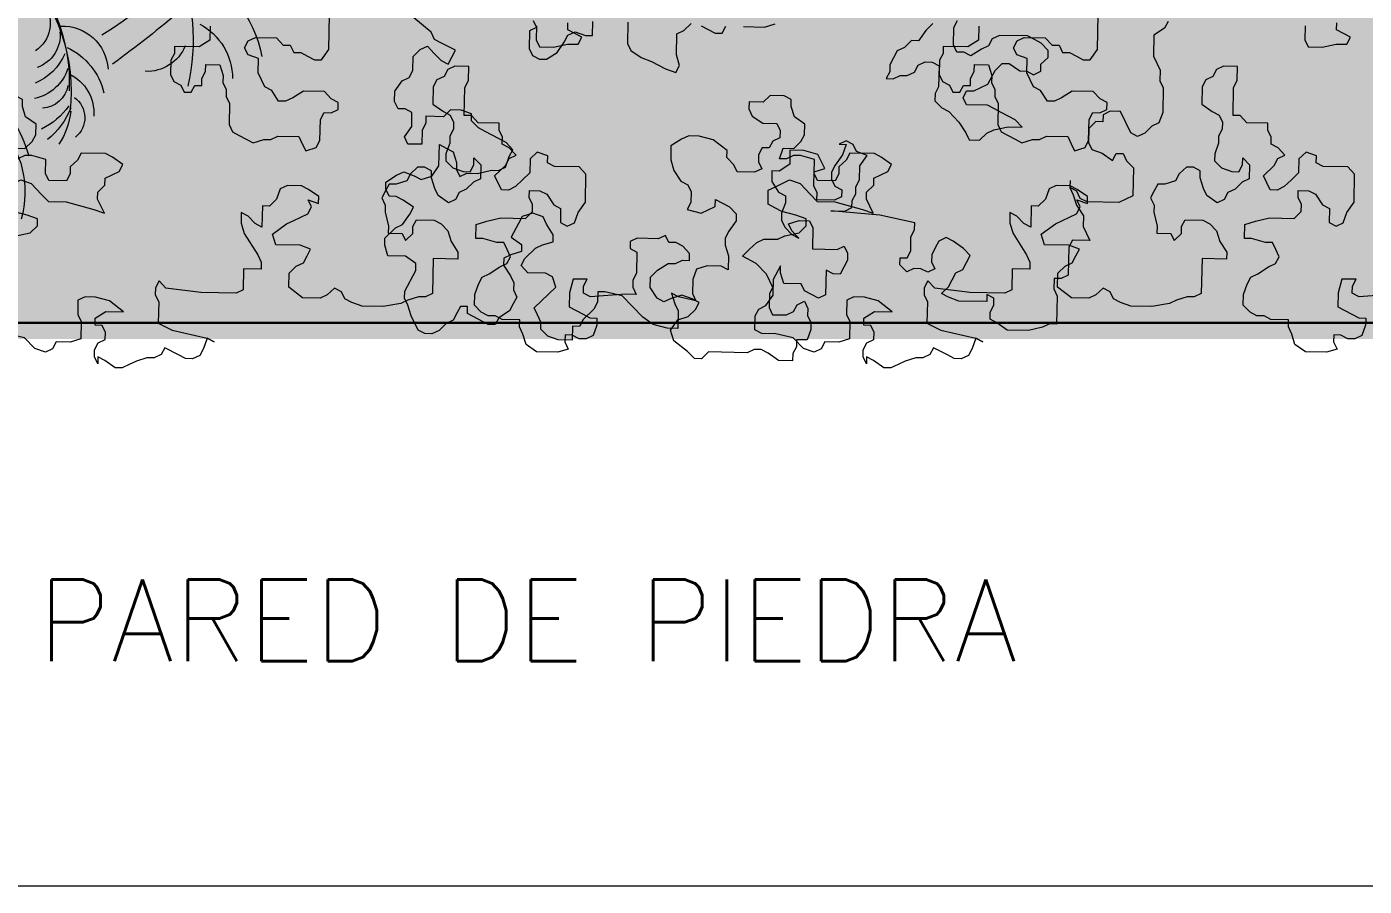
# Model space of a CAD drawing. Header units: metres. Extents: x -44 to 358, y -286 to 66.
# Drawn here: x 201.092 to 203.549, y 24.966 to 26.545 of the extents above; entities that cross this region are included whole.
import ezdxf

# ---------------------------------------------------------------- set-up
doc = ezdxf.new("R2010")
doc.units = ezdxf.units.M
doc.header["$LTSCALE"] = 0.3
for name, color, linetype, lineweight in [('A-DETL-THIN', 7, 'Continuous', 0), ('A-WALL', 7, 'Continuous', 30), ('arbustos', 95, 'Continuous', 0)]:
    doc.layers.add(name, color=color, linetype=linetype, lineweight=lineweight)
doc.layers.add('matas', color=74, linetype='Continuous', lineweight=0, transparency=0.6)
doc.layers.add('palmas', color=7, linetype='Continuous', lineweight=0, true_color=0x98b285)
doc.layers.add('TEXTOS', color=4, linetype='Continuous')

# ---------------------------------------------------------------- blocks, each defined once
blk = doc.blocks.new('cay11')
at = {"layer": 'palmas'}
for points in [[(-2819.7, -72.6), (-2819.7, -43.6), (-2834.3, -14.5), (-2848.8, 29), (-2877.9, 72.6), (-2877.9, 116.2), (-2907, 174.2), (-2834.3, 174.2), (-2819.7, 203.3), (-2819.7, 319.4), (-2790.7, 334), (-2761.6, 334), (-2761.6, 377.5), (-2776.1, 406.6), (-2776.1, 522.7), (-2747.1, 522.7), (-2718, 537.2), (-2659.9, 551.8), (-2572.7, 551.8), (-2529, 522.7), (-2500, 508.2), (-2500, 479.2), (-2514.5, 450.1), (-2514.5, 421.1), (-2485.4, 406.6), (-2485.4, 435.6), (-2369.2, 435.6), (-2325.6, 421.1), (-2296.5, 406.6), (-2325.6, 377.5), (-2354.6, 319.4), (-2383.7, 304.9), (-2412.8, 246.8), (-2383.7, 217.8), (-2340.1, 188.8), (-2311, 174.2), (-2282, 188.8), (-2267.4, 217.8), (-2252.9, 246.8), (-2252.9, 275.9), (-2267.4, 304.9), (-2238.4, 319.4), (-2209.3, 304.9), (-2180.2, 304.9), (-2151.1, 319.4), (-2122.1, 290.4), (-2122.1, 261.4), (-2151.1, 261.4), (-2165.7, 232.3), (-2165.7, 174.2), (-2180.2, 145.2), (-2180.2, 116.2), (-2034.9, 87.1), (-1831.4, 72.6), (-1889.5, 72.6), (-1918.6, 58.1), (-1918.6, 29), (-1933.1, 0), (-1933.1, -29), (-1947.7, -58.1), (-1947.7, -116.2), (-1976.7, -159.7), (-1933.1, -174.2), (-1918.6, -203.3), (-1889.5, -217.8), (-1860.5, -203.3), (-1889.5, -203.3), (-1875, -159.7), (-1845.9, -116.2), (-1831.4, -87.1), (-1831.4, -58.1), (-1845.9, -29), (-1875, -14.5), (-1875, 14.5), (-1845.9, 29), (-1773.2, 29), (-1773.2, 0), (-1758.7, -29), (-1758.7, -87.1), (-1802.3, -101.6), (-1773.2, -159.7), (-1715.1, -174.2), (-1657, -174.2), (-1657, -116.2), (-1613.4, -87.1), (-1584.3, -87.1), (-1584.3, -43.6), (-1613.4, 0), (-1642.4, 14.5), (-1642.4, 43.6), (-1627.9, 87.1), (-1627.9, 116.2), (-1642.4, 145.2), (-1671.5, 174.2), (-1700.6, 188.8), (-1671.5, 159.7), (-1657, 130.7), (-1700.6, 116.2), (-1744.2, 116.2), (-1758.7, 145.2), (-1758.7, 232.3), (-1860.5, 232.3), (-1889.5, 217.8), (-1904.1, 246.8), (-1904.1, 275.9), (-1875, 334), (-1845.9, 334), (-1816.8, 319.4), (-1816.8, 421.1), (-1787.8, 435.6), (-1758.7, 421.1), (-1729.6, 406.6), (-1715.1, 377.5), (-1642.4, 377.5), (-1627.9, 334), (-1627.9, 304.9), (-1598.8, 363), (-1598.8, 392), (-1584.3, 421.1), (-1584.3, 479.2), (-1598.8, 508.2), (-1657, 508.2), (-1686, 493.7), (-1700.6, 464.6), (-1729.6, 450.1), (-1744.2, 479.2), (-1744.2, 508.2), (-1758.7, 537.2), (-1758.7, 566.3), (-1744.2, 609.8), (-1700.6, 609.8), (-1700.6, 638.9), (-1686, 667.9), (-1686, 697), (-1627.9, 697), (-1584.3, 667.9), (-1555.2, 653.4), (-1526.2, 653.4), (-1497.1, 667.9), (-1337.2, 667.9), (-1308.1, 697), (-1279.1, 697), (-1250, 667.9), (-1191.9, 624.4), (-1177.3, 580.8), (-1206.4, 537.2), (-1250, 522.7), (-1279.1, 493.7), (-1293.6, 464.6), (-1264.5, 450.1), (-1220.9, 435.6), (-1177.3, 450.1), (-1148.2, 464.6), (-1119.2, 450.1), (-1090.1, 406.6), (-1090.1, 363), (-1119.2, 334), (-1162.8, 304.9), (-1191.9, 304.9), (-1220.9, 290.4), (-1250, 290.4), (-1250, 261.4), (-1220.9, 232.3), (-1191.9, 217.8), (-1162.8, 217.8), (-1148.2, 188.8), (-1119.2, 203.3), (-1032, 203.3), (-1002.9, 217.8), (-1002.9, 246.8), (-1032, 261.4), (-1032, 348.5), (-1017.4, 377.5), (-1017.4, 406.6), (-1032, 435.6), (-988.4, 435.6), (-843, 450.1), (-813.9, 435.6), (-813.9, 406.6), (-828.5, 377.5), (-770.3, 377.5), (-755.8, 435.6), (-755.8, 493.7), (-813.9, 522.7), (-843, 537.2), (-872.1, 537.2), (-872.1, 566.3), (-857.6, 609.8), (-828.5, 624.4), (-799.4, 624.4), (-770.3, 609.8), (-741.3, 609.8), (-741.3, 638.9), (-755.8, 667.9), (-712.2, 682.4), (-625, 682.4), (-581.4, 653.4), (-566.9, 609.8), (-552.3, 580.8), (-552.3, 551.8), (-479.6, 551.8), (-450.6, 537.2), (-421.5, 537.2), (-392.4, 522.7), (-363.4, 493.7), (-363.4, 450.1), (-377.9, 406.6), (-392.4, 377.5), (-421.5, 363), (-465.1, 334), (-494.2, 319.4), (-508.7, 290.4), (-494.2, 261.4), (-479.6, 232.3), (-450.6, 232.3), (-392.4, 217.8), (-363.4, 217.8), (-363.4, 159.7), (-407, 145.2), (-465.1, 130.7), (-566.9, 130.7), (-595.9, 101.6), (-595.9, 72.6), (-581.4, 43.6), (-581.4, 14.5), (-625, 14.5), (-654.1, 29), (-683.1, 72.6), (-712.2, 87.1), (-712.2, 145.2), (-741.3, 159.7), (-770.3, 145.2), (-784.9, 101.6), (-813.9, 58.1), (-813.9, -58.1), (-784.9, -87.1), (-683.1, -87.1), (-654.1, -101.6), (-654.1, -130.7), (-610.5, -145.2), (-581.4, -116.2), (-581.4, -58.1), (-552.3, -29), (-523.3, 0), (-494.2, 14.5), (-465.1, 14.5), (-450.6, -14.5), (-436, -43.6), (-479.6, -87.1), (-494.2, -116.2), (-523.3, -130.7), (-494.2, -159.7), (-465.1, -174.2), (-465.1, -203.3), (-450.6, -232.3), (-450.6, -261.4), (-363.4, -261.4), (-334.3, -290.4), (-305.2, -290.4), (-305.2, -406.6), (-319.8, -435.6), (-319.8, -493.7), (-261.6, -493.7), (-232.6, -479.2), (-218, -450.1), (-189, -435.6), (-174.4, -406.6), (-174.4, -334), (-218, -304.9), (-247.1, -290.4), (-261.6, -261.4), (-261.6, -232.3), (-247.1, -203.3), (-247.1, -174.2), (-232.6, -130.7), (-232.6, -101.6), (-261.6, -72.6), (-305.2, -58.1), (-334.3, -58.1), (-348.8, -87.1), (-348.8, -116.2), (-377.9, -87.1), (-377.9, -29), (-348.8, -14.5), (-319.8, 14.5), (-290.7, 29), (-276.2, 58.1), (-247.1, 72.6), (-203.5, 43.6), (-189, 14.5), (-174.4, -29), (-174.4, -58.1), (-145.3, -72.6), (-116.3, -72.6), (-87.2, -43.6), (-72.7, -14.5), (-29.1, 0), (0, 0), (14.5, 29), (29.1, 58.1), (14.5, 87.1), (14.5, 116.2), (0, 174.2), (0, 203.3), (-58.1, 203.3), (-72.7, 232.3), (-101.7, 203.3), (-101.7, 174.2), (-116.3, 145.2), (-189, 145.2), (-218, 159.7), (-247.1, 188.8), (-261.6, 232.3), (-290.7, 275.9), (-290.7, 304.9), (-189, 304.9), (-189, 450.1), (-159.9, 464.6), (-130.8, 464.6), (-87.2, 479.2), (-58.1, 493.7), (14.5, 508.2), (101.7, 508.2), (145.3, 493.7), (174.4, 479.2), (189, 450.1), (218, 435.6), (247.1, 464.6), (276.2, 479.2), (348.8, 479.2), (407, 435.6), (407, 377.5), (377.9, 348.5), (348.8, 334), (334.3, 304.9), (319.8, 275.9), (363.4, 261.4), (465.1, 261.4), (479.6, 217.8), (421.5, 174.2), (392.4, 159.7), (334.3, 130.7), (319.8, 101.6), (334.3, 72.6), (290.7, 87.1), (290.7, 58.1), (334.3, 29), (363.4, 14.5), (421.5, 14.5), (450.6, 29), (465.1, 72.6), (494.2, 101.6), (523.3, 101.6), (523.3, 188.8), (552.3, 174.2), (581.4, 145.2), (610.5, 130.7), (610.5, 174.2), (595.9, 217.8), (537.8, 304.9), (523.3, 334), (523.3, 363), (595.9, 363), (595.9, 450.1), (625, 464.6), (770.3, 464.6), (915.7, 450.1), (944.8, 421.1), (959.3, 450.1), (959.3, 479.2), (944.8, 508.2), (944.8, 595.3), (886.6, 624.4), (741.3, 653.4), (712.2, 667.9), (741.3, 653.4), (755.8, 697), (770.3, 726), (799.4, 740.5), (828.5, 740.5), (857.6, 726), (915.7, 697), (930.2, 726), (959.3, 740.5), (988.4, 740.5), (1032, 755), (1061, 769.6), (1090.1, 784.1), (1119.2, 784.1), (1162.8, 755), (1191.9, 740.5), (1191.9, 769.6), (1206.4, 740.5), (1206.4, 711.5), (1191.9, 682.4), (1162.8, 667.9), (1162.8, 638.9), (1177.3, 609.8), (1206.4, 609.8), (1206.4, 580.8), (1162.8, 551.8), (1090.1, 551.8), (1148.2, 508.2), (1206.4, 493.7), (1250, 493.7), (1279.1, 508.2), (1279.1, 566.3), (1264.5, 595.3), (1264.5, 667.9), (1308.1, 682.4), (1366.3, 682.4), (1380.8, 711.5), (1409.9, 726), (1453.5, 711.5), (1497.1, 667.9), (1569.8, 653.4), (1627.9, 653.4), (1657, 638.9), (1657, 580.8), (1642.4, 551.8), (1613.4, 537.2), (1584.3, 493.7), (1584.3, 464.6), (1613.4, 406.6), (1657, 363), (1715.1, 334), (1686, 304.9), (1657, 275.9), (1627.9, 261.4), (1569.8, 261.4), (1540.7, 246.8), (1482.5, 232.3), (1453.5, 203.3), (1453.5, 174.2), (1497.1, 159.7), (1555.2, 145.2), (1584.3, 130.7), (1613.4, 116.2), (1613.4, 58.1), (1584.3, 43.6), (1526.2, 14.5), (1482.5, 29), (1438.9, 72.6), (1409.9, 101.6), (1337.2, 101.6), (1220.9, 130.7), (1177.3, 145.2), (1206.4, 87.1), (1206.4, 58.1), (1177.3, 29), (1177.3, 0), (1148.2, -14.5), (1119.2, -29), (1104.6, -58.1), (1148.2, -87.1), (1177.3, -101.6), (1279.1, -101.6), (1293.6, -72.6), (1322.7, -43.6), (1322.7, -14.5), (1337.2, 14.5), (1409.9, 14.5), (1424.4, -14.5), (1424.4, -72.6), (1482.5, -87.1), (1511.6, -87.1), (1540.7, -72.6), (1569.8, -72.6), (1555.2, -116.2), (1511.6, -116.2), (1482.5, -145.2), (1468, -174.2), (1468, -217.8), (1511.6, -246.8), (1526.2, -290.4), (1526.2, -319.4), (1555.2, -334), (1613.4, -334), (1642.4, -304.9), (1700.6, -304.9), (1700.6, -275.9), (1686, -246.8), (1642.4, -217.8), (1584.3, -217.8), (1569.8, -188.8), (1569.8, -159.7), (1598.8, -145.2), (1613.4, -116.2), (1642.4, -116.2), (1657, -87.1), (1657, -58.1), (1642.4, -29), (1671.5, -14.5), (1744.2, -14.5), (1758.7, -43.6), (1787.8, -72.6), (1787.8, -101.6), (1845.9, -145.2), (1904.1, -159.7), (1947.7, -159.7), (1976.7, -145.2), (2020.3, -116.2), (2020.3, -58.1), (2005.8, -14.5), (1976.7, 29), (1947.7, 43.6), (1933.1, 72.6), (1933.1, 116.2), (1947.7, 145.2), (1889.5, 159.7), (1831.4, 130.7), (1831.4, 101.6), (1802.3, 116.2), (1773.2, 130.7), (1744.2, 159.7), (1744.2, 188.8), (1773.2, 232.3), (1787.8, 261.4), (1787.8, 290.4), (1773.2, 334), (1773.2, 392), (1802.3, 377.5), (1860.4, 377.5), (1904.1, 392), (1918.6, 435.6), (1918.6, 493.7), (1904.1, 522.7), (1976.7, 508.2), (2005.8, 493.7), (1991.3, 537.2), (1976.7, 566.3), (1976.7, 638.9), (2020.3, 638.9), (2078.5, 624.4), (2122.1, 595.3), (2165.7, 551.8), (2209.3, 508.2), (2282, 493.7), (2311, 493.7), (2311, 537.2), (2325.6, 566.3), (2369.2, 609.8), (2383.7, 638.9), (2412.8, 638.9), (2412.8, 697), (2470.9, 697), (2514.5, 682.4), (2543.6, 653.4), (2543.6, 624.4), (2558.1, 595.3), (2572.7, 566.3), (2514.5, 508.2), (2485.4, 479.2), (2500, 435.6), (2529, 421.1), (2601.7, 421.1), (2630.8, 392), (2616.3, 363), (2572.7, 319.4), (2543.6, 304.9), (2500, 290.4), (2500, 261.4), (2529, 217.8), (2543.6, 188.8), (2587.2, 174.2), (2630.8, 188.8), (2645.3, 217.8), (2674.4, 275.9), (2630.8, 304.9), (2630.8, 334), (2674.4, 348.5), (2703.5, 363), (2703.5, 392), (2674.4, 435.6), (2659.9, 464.6), (2659.9, 493.7), (2645.3, 522.7), (2659.9, 551.8), (2674.4, 580.8), (2718, 609.8), (2732.5, 638.9), (2761.6, 638.9), (2848.8, 595.3), (2848.8, 566.3), (2877.9, 566.3), (2892.4, 595.3), (2907, 624.4), (2936, 638.9), (2965.1, 667.9), (2994.2, 682.4), (3023.2, 682.4), (3052.3, 667.9), (3081.4, 609.8), (3095.9, 566.3), (3110.4, 537.2), (3110.4, 508.2), (3066.8, 421.1), (3066.8, 392), (3110.4, 363), (3183.1, 363), (3197.6, 319.4), (3197.6, 290.4), (3154, 246.8), (3125, 232.3), (3095.9, 188.8), (3081.4, 159.7), (3125, 130.7), (3154, 116.2), (3183.1, 116.2), (3197.6, 87.1), (3197.6, 58.1), (3154, 29), (3125, 14.5), (3081.4, 29), (3052.3, 43.6), (3008.7, 29), (2979.6, -14.5), (2979.6, -101.6), (2950.6, -87.1), (2921.5, -72.6), (2907, -29), (2907, 0), (2892.4, 29), (2863.3, 14.5), (2819.7, 14.5), (2761.6, 0), (2732.5, 0), (2703.5, -14.5), (2688.9, -58.1), (2674.4, -87.1), (2703.5, -116.2), (2732.5, -130.7), (2790.7, -159.7), (2819.7, -174.2), (2848.8, -203.3), (2848.8, -232.3), (2892.4, -246.8), (2936, -246.8), (2965.1, -217.8), (3037.8, -217.8), (3037.8, -188.8), (3052.3, -159.7), (3052.3, -101.6), (3110.4, -101.6), (3125, -130.7), (3095.9, -174.2), (3095.9, -232.3), (3125, -246.8), (3154, -246.8), (3168.6, -275.9), (3168.6, -319.4), (3139.5, -363), (3110.4, -377.5), (3095.9, -406.6), (3095.9, -464.6), (3066.8, -493.7), (3037.8, -508.2), (3008.7, -479.2), (2979.6, -450.1), (2950.6, -435.6), (2936, -464.6), (2921.5, -493.7), (2979.6, -522.7), (3008.7, -537.2), (3023.2, -566.3), (3095.9, -624.4)], [(2601.7, -624.4), (2587.2, -595.3), (2616.3, -580.8), (2616.3, -508.2), (2601.7, -479.2), (2572.7, -464.6), (2543.6, -464.6), (2500, -493.7), (2470.9, -537.2), (2456.4, -566.3), (2427.3, -580.8), (2383.7, -566.3), (2354.6, -566.3), (2354.6, -624.4)], [(2209.3, -624.4), (2209.3, -537.2), (2194.7, -508.2), (2151.1, -479.2), (2107.5, -464.6), (2049.4, -435.6), (2005.8, -421.1), (1991.3, -450.1), (2005.8, -493.7), (2005.8, -580.8), (1976.7, -595.3), (1947.7, -624.4)], [(755.8, -638.9), (755.8, -580.8), (799.4, -551.8), (901.2, -551.8), (901.2, -522.7), (915.7, -493.7), (915.7, -435.6), (901.2, -406.6), (872.1, -392), (857.6, -363), (828.5, -363), (813.9, -392), (784.9, -392), (784.9, -421.1), (770.3, -450.1), (770.3, -479.2), (712.2, -479.2), (697.7, -435.6), (697.7, -406.6), (683.1, -377.5), (683.1, -348.5), (668.6, -319.4), (668.6, -232.3), (654.1, -203.3), (625, -188.8), (595.9, -174.2), (566.9, -159.7), (523.3, -174.2), (494.2, -174.2), (465.1, -188.8), (377.9, -188.8), (363.4, -159.7), (348.8, -130.7), (305.2, -145.2), (290.7, -174.2), (290.7, -261.4), (276.2, -290.4), (247.1, -290.4), (218, -304.9), (218, -334), (247.1, -348.5), (276.2, -377.5), (363.4, -377.5), (407, -348.5), (436, -334), (465.1, -334), (494.2, -377.5), (523.3, -392), (552.3, -450.1), (552.3, -508.2), (595.9, -522.7), (610.5, -551.8), (595.9, -580.8), (566.9, -595.3), (479.6, -595.3), (450.6, -566.3), (421.5, -566.3), (407, -537.2), (377.9, -537.2), (348.8, -522.7), (319.8, -508.2), (290.7, -508.2), (261.6, -551.8), (261.6, -697)], [(-595.9, -667.9), (-595.9, -609.8), (-610.5, -580.8), (-668.6, -580.8), (-726.7, -595.3), (-770.3, -595.3), (-784.9, -624.4), (-755.8, -638.9), (-726.7, -653.4), (-726.7, -682.4)], [(-1279.1, -682.4), (-1308.1, -667.9), (-1337.2, -653.4), (-1366.3, -653.4), (-1380.8, -682.4)], [(-1453.5, -682.4), (-1540.7, -682.4), (-1584.3, -697)], [(-2238.4, -711.5), (-2209.3, -682.4), (-2180.2, -638.9), (-2151.1, -638.9), (-2122.1, -609.8), (-2093, -595.3), (-2078.5, -566.3), (-2063.9, -537.2), (-2063.9, -508.2), (-2049.4, -479.2), (-2078.5, -479.2), (-2107.5, -493.7), (-2136.6, -493.7), (-2165.7, -508.2), (-2180.2, -537.2), (-2209.3, -551.8), (-2238.4, -551.8), (-2267.4, -537.2), (-2267.4, -450.1), (-2252.9, -421.1), (-2252.9, -392), (-2282, -363), (-2311, -348.5), (-2354.6, -304.9), (-2383.7, -261.4), (-2398.2, -232.3), (-2441.8, -232.3), (-2470.9, -261.4), (-2500, -275.9), (-2558.1, -290.4), (-2616.3, -290.4), (-2587.2, -319.4), (-2558.1, -334), (-2529, -348.5), (-2500, -363), (-2470.9, -377.5), (-2383.7, -377.5), (-2369.2, -406.6), (-2383.7, -435.6), (-2412.8, -435.6), (-2441.8, -450.1), (-2470.9, -464.6), (-2500, -522.7), (-2529, -551.8), (-2558.1, -551.8), (-2601.7, -522.7), (-2630.8, -522.7), (-2659.9, -508.2), (-2688.9, -522.7), (-2688.9, -551.8), (-2718, -580.8), (-2718, -609.8), (-2688.9, -638.9), (-2659.9, -653.4), (-2630.8, -667.9), (-2514.5, -667.9), (-2485.4, -653.4), (-2470.9, -624.4), (-2441.8, -609.8), (-2398.2, -580.8), (-2369.2, -595.3), (-2340.1, -595.3), (-2325.6, -624.4), (-2325.6, -697), (-2340.1, -726)], [(-3212.2, -740.5), (-3197.6, -711.5), (-3154, -682.4), (-3154, -595.3), (-3168.6, -566.3), (-3183.1, -537.2), (-3183.1, -493.7), (-3197.6, -464.6), (-3197.6, -363), (-3183.1, -319.4), (-3154, -304.9), (-3125, -275.9), (-3095.9, -261.4), (-3066.8, -275.9), (-3023.2, -363), (-2979.6, -363), (-2950.6, -348.5), (-2950.6, -319.4), (-2921.5, -319.4), (-2892.4, -290.4), (-2892.4, -232.3), (-2907, -203.3), (-2950.6, -188.8), (-2994.2, -159.7), (-3008.7, -188.8), (-3037.8, -188.8), (-3052.3, -159.7), (-3081.4, -130.7), (-3081.4, -14.5), (-3052.3, 0), (-3023.2, 14.5), (-2892.4, 14.5), (-2863.3, 0), (-2848.8, -29), (-2819.7, -43.6)]]:
    blk.add_lwpolyline(points, dxfattribs=at)
blk = doc.blocks.new('A$C65AF79D4')
at = {"layer": 'matas'}
for centre, radius, start, end in [((515, 690.5), 382.4, 47.675, 193.4443), ((707.4, 592.6), 339.3, 83.7795, 186.8644), ((702.2, 608.9), 330.6, 81.8203, 182.8985), ((221.6, 619.4), 225.1, 110.4249, 169.9201), ((496.9, 1038.6), 387, 212.0211, 240.9611), ((1567, 2402.6), 2174.4, 229.4951, 233.9681), ((471.1, 722.6), 62.7, 145.1564, 236.9974), ((175.7, 616.2), 119.1, 118.0411, 179.9919), ((385.1, 628.9), 88.6, 87.7942, 176.3621), ((455.7, 700), 66.3, 174.7411, 250.4035), ((220.9, 709), 78.9, 202.1645, 272.9337), ((431, 559), 129.5, 115.2896, 166.8053), ((478, 705.3), 106, 202.9122, 247.6855), ((408.1, 549.8), 83.8, 115.5832, 184.1427), ((457.7, 663.3), 87.8, 198.1848, 257.4762), ((426.9, 612.1), 53.4, 190.1155, 266.3201), ((735.5, 383.8), 297.4, 134.0084, 163.6893), ((390.2, 540.5), 48.4, 125.8043, 230.9372), ((505, 612.9), 146.4, 201.2611, 231.5121), ((506.4, 566.4), 138, 185.3599, 213.8001), ((490.2, 648.7), 145.5, 215.937, 243.4208), ((644.8, 397.4), 187.6, 136.8228, 196.318)]:
    blk.add_arc(centre, radius, start, end, dxfattribs=at)

msp = doc.modelspace()

# ---------------------------------------------------------------- hatches: boundary and pattern name
at = {"layer": 'arbustos', "true_color": 0x9cad8a}
h = msp.add_hatch(dxfattribs=at)
h.set_pattern_fill('CROSS', color=253, scale=0.01, style=0)
h.set_pattern_definition([(0, (208.15036, 27.46216), (0.0635, 0.0635), [0.03175, -0.09525]), (90, (208.166237, 27.446283), (-0.0635, 0.0635), [0.03175, -0.09525])])
h.paths.add_polyline_path([(209.7670367, 28.5371576), (200.4743311, 28.5371576), (200.4743311, 25.9718491), (209.7670367, 25.9718491)])

# ---------------------------------------------------------------- linework, layer by layer
at = {"layer": 'A-DETL-THIN'}
msp.add_line((213.4455178, 24.9664573), (177.8146346, 24.9668427), dxfattribs=at)
at = {"layer": 'A-WALL'}
msp.add_line((177.8146346, 26.0012153), (213.4455178, 26.0012153), dxfattribs=at)

# ---------------------------------------------------------------- block references
at = {"layer": 'arbustos', "xscale": 0.0004434390308396143, "yscale": 0.0004434390308396143, "zscale": 0.0004434390308396143, "rotation": 178.815540635539}
for p in [(201.7574086, 26.2563454), (203.1696353, 26.2563454)]:
    msp.add_blockref('cay11', p, dxfattribs=at)
at = {"layer": 'matas', "xscale": -0.0009516181409652221, "yscale": 0.0009516181409652221, "zscale": 0.0009516181409652221}
msp.add_blockref('A$C65AF79D4', (201.5233739, 25.8637553), dxfattribs=at)

# ---------------------------------------------------------------- texts
at = {"layer": 'TEXTOS', "insert": (202.9110576, 25.3800052, 0.0000005), "char_height": 0.15, "width": 3.799256425, "attachment_point": 9}
msp.add_mtext('{\\Fromans|c0;PARED DE PIEDRA}', dxfattribs=at)

doc.saveas('drawing.dxf')
